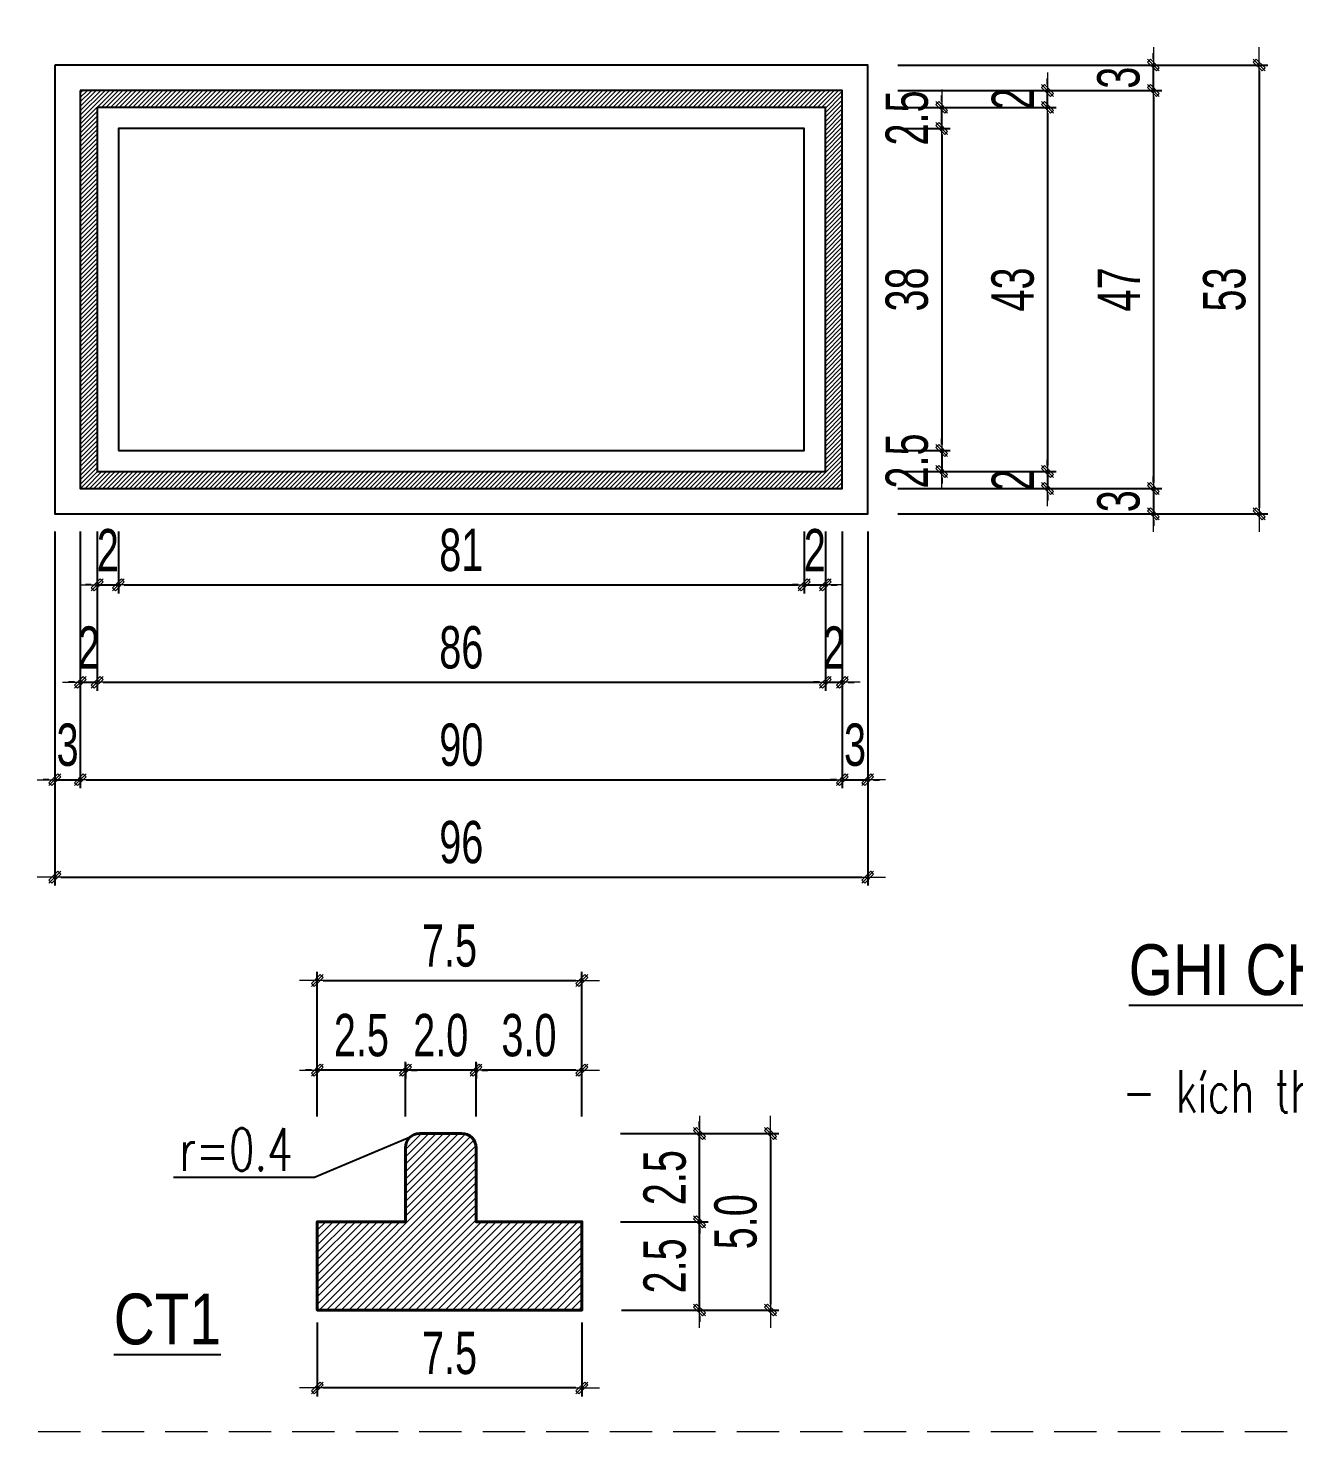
# Model space of a CAD drawing. Header units: inches. Extents: x -676 to 53517, y -16349 to 46516.
# Drawn here: x 39070 to 40565, y 16874 to 18531 of the extents above; entities that cross this region are included whole.
import ezdxf

# ---------------------------------------------------------------- set-up
doc = ezdxf.new("R2010")
doc.units = ezdxf.units.IN
doc.header["$MEASUREMENT"] = 0
doc.linetypes.add('HIDDEN', pattern=[0.375, 0.25, -0.125])
for name, color, linetype, lineweight in [('LC Dim', 8, 'Continuous', 18), ('LC Hatch', 252, 'Continuous', 9), ('LC MANH DUT', 35, 'HIDDEN', 5), ('LC Net dam2', 6, 'Continuous', 40), ('LC Net thay', 7, 'Continuous', 25), ('LC Text1', 3, 'Continuous', 20), ('LC Text2', 7, 'Continuous', 25)]:
    doc.layers.add(name, color=color, linetype=linetype, lineweight=lineweight)
doc.styles.add('HOATBIF', font='hoatbif.shx', dxfattribs={"width": 0.7})
doc.styles.add('LC 3', font='vnsimli.shx', dxfattribs={"width": 0.75})
doc.styles.add('T2', font='', dxfattribs={"width": 0.8})
doc.styles.get('T2').set_extended_font_data('.VnArialH')
doc.dimstyles.new('1-100(1-25)', dxfattribs={"dimscale": 25, "dimtxt": 2.5, "dimasz": 0.35, "dimexe": 0.5, "dimexo": 0, "dimgap": 0.8, "dimtad": 1, "dimdec": 0, "dimzin": 0, "dimdsep": 46, "dimtxsty": 'HOATBIF', "dimblk1": 'DOT', "dimblk2": 'DOT', "dimsah": 1, "dimcen": -1, "dimdle": 1, "dimclrd": 256, "dimclre": 256, "dimclrt": 4, "dimadec": 3, "dimazin": 2, "dimtfac": 0.333333, "dimtdec": 0, "dimtix": 1, "dimtmove": 2, "dimatfit": 3, "dimldrblk": 'DOT', "dimfxl": 1, "dimtvp": 0.833333, "dimtolj": 1, "dimtzin": 0, "dimarcsym": 0})
doc.dimstyles.new('trac ngang dien hinh', dxfattribs={"dimscale": 0.25, "dimtxt": 2.5, "dimasz": 0.35, "dimexe": 0.5, "dimexo": 0, "dimgap": 0.8, "dimtad": 1, "dimdec": 0, "dimlfac": 100, "dimzin": 0, "dimdsep": 46, "dimtxsty": 'HOATBIF', "dimblk1": 'DOT', "dimblk2": 'DOT', "dimsah": 1, "dimcen": -1, "dimdle": 1, "dimclrd": 256, "dimclre": 256, "dimclrt": 4, "dimadec": 3, "dimazin": 2, "dimtfac": 0.333333, "dimtdec": 0, "dimtix": 1, "dimtmove": 2, "dimatfit": 3, "dimldrblk": 'DOT', "dimfxl": 1, "dimtvp": 0.833333, "dimtolj": 1, "dimtzin": 0, "dimarcsym": 0})

# ---------------------------------------------------------------- blocks, each defined once
blk = doc.blocks.new('DOT')
at = {"layer": 'LC Dim'}
blk.add_line((-3, 0), (3, 0), dxfattribs=at)
at = {"layer": 'LC Dim', "color": 4}
blk.add_line((-1, -1), (1, 1), dxfattribs=at)
blk.add_lwpolyline([(0.5, 1), (-1, -0.5), (-0.5, -1), (1, 0.5)], close=True, dxfattribs=at)
blk = doc.blocks.new('*D339')
at = {"layer": 'Defpoints', "color": 0, "transparency": 16777216}
for p in [(40096.6, 18412.8), (40096.6, 18032.8), (40148.6, 18032.8)]:
    blk.add_point(p, dxfattribs=at)
at = {"layer": 'LC Dim', "lineweight": -2, "transparency": 16777216}
for p, q in [((40096.6, 18412.8), (40158.6, 18412.8)), ((40148.6, 18405.8), (40148.6, 18039.8)), ((40096.6, 18032.8), (40158.6, 18032.8))]:
    blk.add_line(p, q, dxfattribs=at)
at = {"layer": 'LC Dim', "lineweight": -2, "transparency": 16777216, "xscale": 7, "yscale": 7, "zscale": 7}
for p, rotation in [((40148.6, 18412.8), 90), ((40148.6, 18032.8), 270)]:
    blk.add_blockref('DOT', p, dxfattribs=dict(at, rotation=rotation))
at = {"layer": 'LC Dim', "color": 4, "transparency": 16777216, "insert": (40107.6, 18222.8), "char_height": 50, "attachment_point": 5, "rotation": 90, "style": 'HOATBIF'}
blk.add_mtext('\\A1;38', dxfattribs=at)
blk = doc.blocks.new('_Dot')
at = {"color": 0, "linetype": 'ByBlock', "lineweight": -2}
blk.add_line((-0.5, 0), (-1, 0), dxfattribs=at)
at = {"color": 0, "linetype": 'ByBlock', "const_width": 0.5}
blk.add_lwpolyline([(-0.25, 0, 1), (0.25, 0, 1)], format="xyb", close=True, dxfattribs=at)
blk = doc.blocks.new('*D340')
at = {"layer": 'Defpoints', "color": 0, "transparency": 16777216}
for p in [(40096.6, 18437.8), (40096.6, 18007.8), (40273.6, 18007.8)]:
    blk.add_point(p, dxfattribs=at)
at = {"layer": 'LC Dim', "lineweight": -2, "transparency": 16777216}
for p, q in [((40096.6, 18437.8), (40283.6, 18437.8)), ((40273.6, 18430.8), (40273.6, 18014.8)), ((40096.6, 18007.8), (40283.6, 18007.8))]:
    blk.add_line(p, q, dxfattribs=at)
at = {"layer": 'LC Dim', "lineweight": -2, "transparency": 16777216, "xscale": 7, "yscale": 7, "zscale": 7}
for p, rotation in [((40273.6, 18437.8), 90), ((40273.6, 18007.8), 270)]:
    blk.add_blockref('DOT', p, dxfattribs=dict(at, rotation=rotation))
at = {"layer": 'LC Dim', "color": 4, "transparency": 16777216, "insert": (40232.6, 18222.8), "char_height": 50, "attachment_point": 5, "rotation": 90, "style": 'HOATBIF'}
blk.add_mtext('\\A1;43', dxfattribs=at)
blk = doc.blocks.new('*D341')
at = {"layer": 'Defpoints', "color": 0, "transparency": 16777216}
for p in [(40096.6, 18457.8), (40096.6, 17987.8), (40398.6, 17987.8)]:
    blk.add_point(p, dxfattribs=at)
at = {"layer": 'LC Dim', "lineweight": -2, "transparency": 16777216}
for p, q in [((40096.6, 18457.8), (40408.6, 18457.8)), ((40398.6, 18450.8), (40398.6, 17994.8)), ((40096.6, 17987.8), (40408.6, 17987.8))]:
    blk.add_line(p, q, dxfattribs=at)
at = {"layer": 'LC Dim', "lineweight": -2, "transparency": 16777216, "xscale": 7, "yscale": 7, "zscale": 7}
for p, rotation in [((40398.6, 18457.8), 90), ((40398.6, 17987.8), 270)]:
    blk.add_blockref('DOT', p, dxfattribs=dict(at, rotation=rotation))
at = {"layer": 'LC Dim', "color": 4, "transparency": 16777216, "insert": (40357.6, 18222.8), "char_height": 50, "attachment_point": 5, "rotation": 90, "style": 'HOATBIF'}
blk.add_mtext('\\A1;47', dxfattribs=at)
blk = doc.blocks.new('*D342')
at = {"layer": 'Defpoints', "color": 0, "transparency": 16777216}
for p in [(40096.6, 18487.8), (40096.6, 17957.8), (40523.6, 17957.8)]:
    blk.add_point(p, dxfattribs=at)
at = {"layer": 'LC Dim', "lineweight": -2, "transparency": 16777216}
for p, q in [((40096.6, 18487.8), (40533.6, 18487.8)), ((40523.6, 18480.8), (40523.6, 17964.8)), ((40096.6, 17957.8), (40533.6, 17957.8))]:
    blk.add_line(p, q, dxfattribs=at)
at = {"layer": 'LC Dim', "lineweight": -2, "transparency": 16777216, "xscale": 7, "yscale": 7, "zscale": 7}
for p, rotation in [((40523.6, 18487.8), 90), ((40523.6, 17957.8), 270)]:
    blk.add_blockref('DOT', p, dxfattribs=dict(at, rotation=rotation))
at = {"layer": 'LC Dim', "color": 4, "transparency": 16777216, "insert": (40482.6, 18222.8), "char_height": 50, "attachment_point": 5, "rotation": 90, "style": 'HOATBIF'}
blk.add_mtext('\\A1;53', dxfattribs=at)
blk = doc.blocks.new('*D343')
at = {"layer": 'Defpoints', "color": 0, "transparency": 16777216}
for p in [(40096.6, 18032.8), (40096.6, 18007.8), (40148.6, 18007.8)]:
    blk.add_point(p, dxfattribs=at)
at = {"layer": 'LC Dim', "lineweight": -2, "transparency": 16777216}
for p, q in [((40148.6, 18039.8), (40148.6, 18046.8)), ((40096.6, 18032.8), (40158.6, 18032.8)), ((40148.6, 18032.8), (40148.6, 18007.8)), ((40096.6, 18007.8), (40158.6, 18007.8)), ((40148.6, 18000.8), (40148.6, 17993.8))]:
    blk.add_line(p, q, dxfattribs=at)
at = {"layer": 'LC Dim', "lineweight": -2, "transparency": 16777216, "xscale": 7, "yscale": 7, "zscale": 7}
for p, rotation in [((40148.6, 18032.8), 270), ((40148.6, 18007.8), 90)]:
    blk.add_blockref('DOT', p, dxfattribs=dict(at, rotation=rotation))
at = {"layer": 'LC Dim', "color": 4, "transparency": 16777216, "insert": (40107.6, 18020.3), "char_height": 50, "attachment_point": 5, "rotation": 90, "style": 'HOATBIF'}
blk.add_mtext('\\A1;2.5', dxfattribs=at)
blk = doc.blocks.new('*D344')
at = {"layer": 'Defpoints', "color": 0, "transparency": 16777216}
for p in [(40096.6, 18437.8), (40148.6, 18437.8), (40096.6, 18412.8)]:
    blk.add_point(p, dxfattribs=at)
at = {"layer": 'LC Dim', "lineweight": -2, "transparency": 16777216}
for p, q in [((40148.6, 18444.8), (40148.6, 18451.8)), ((40096.6, 18437.8), (40158.6, 18437.8)), ((40148.6, 18412.8), (40148.6, 18437.8)), ((40096.6, 18412.8), (40158.6, 18412.8)), ((40148.6, 18405.8), (40148.6, 18398.8))]:
    blk.add_line(p, q, dxfattribs=at)
at = {"layer": 'LC Dim', "lineweight": -2, "transparency": 16777216, "xscale": 7, "yscale": 7, "zscale": 7}
for p, rotation in [((40148.6, 18437.8), 270), ((40148.6, 18412.8), 90)]:
    blk.add_blockref('DOT', p, dxfattribs=dict(at, rotation=rotation))
at = {"layer": 'LC Dim', "color": 4, "transparency": 16777216, "insert": (40107.6, 18425.3), "char_height": 50, "attachment_point": 5, "rotation": 90, "style": 'HOATBIF'}
blk.add_mtext('\\A1;2.5', dxfattribs=at)
blk = doc.blocks.new('*D345')
at = {"layer": 'Defpoints', "color": 0, "transparency": 16777216}
for p in [(40096.6, 18007.8), (40096.6, 17987.8), (40273.6, 17987.8)]:
    blk.add_point(p, dxfattribs=at)
at = {"layer": 'LC Dim', "lineweight": -2, "transparency": 16777216}
for p, q in [((40273.6, 18014.8), (40273.6, 18021.8)), ((40096.6, 18007.8), (40283.6, 18007.8)), ((40273.6, 18007.8), (40273.6, 17987.8)), ((40096.6, 17987.8), (40283.6, 17987.8)), ((40273.6, 17980.8), (40273.6, 17973.8))]:
    blk.add_line(p, q, dxfattribs=at)
at = {"layer": 'LC Dim', "lineweight": -2, "transparency": 16777216, "xscale": 7, "yscale": 7, "zscale": 7}
for p, rotation in [((40273.6, 18007.8), 270), ((40273.6, 17987.8), 90)]:
    blk.add_blockref('DOT', p, dxfattribs=dict(at, rotation=rotation))
at = {"layer": 'LC Dim', "color": 4, "transparency": 16777216, "insert": (40232.6, 17997.8), "char_height": 50, "attachment_point": 5, "rotation": 90, "style": 'HOATBIF'}
blk.add_mtext('\\A1;2', dxfattribs=at)
blk = doc.blocks.new('*D346')
at = {"layer": 'Defpoints', "color": 0, "transparency": 16777216}
for p in [(40096.6, 18457.8), (40273.6, 18457.8), (40096.6, 18437.8)]:
    blk.add_point(p, dxfattribs=at)
at = {"layer": 'LC Dim', "lineweight": -2, "transparency": 16777216}
for p, q in [((40273.6, 18464.8), (40273.6, 18471.8)), ((40096.6, 18457.8), (40283.6, 18457.8)), ((40273.6, 18437.8), (40273.6, 18457.8)), ((40096.6, 18437.8), (40283.6, 18437.8)), ((40273.6, 18430.8), (40273.6, 18423.8))]:
    blk.add_line(p, q, dxfattribs=at)
at = {"layer": 'LC Dim', "lineweight": -2, "transparency": 16777216, "xscale": 7, "yscale": 7, "zscale": 7}
for p, rotation in [((40273.6, 18457.8), 270), ((40273.6, 18437.8), 90)]:
    blk.add_blockref('DOT', p, dxfattribs=dict(at, rotation=rotation))
at = {"layer": 'LC Dim', "color": 4, "transparency": 16777216, "insert": (40232.6, 18447.8), "char_height": 50, "attachment_point": 5, "rotation": 90, "style": 'HOATBIF'}
blk.add_mtext('\\A1;2', dxfattribs=at)
blk = doc.blocks.new('*D347')
at = {"layer": 'Defpoints', "color": 0, "transparency": 16777216}
for p in [(40096.6, 17987.8), (40096.6, 17957.8), (40398.6, 17957.8)]:
    blk.add_point(p, dxfattribs=at)
at = {"layer": 'LC Dim', "lineweight": -2, "transparency": 16777216}
for p, q in [((40398.6, 17994.8), (40398.6, 18001.8)), ((40096.6, 17987.8), (40408.6, 17987.8)), ((40398.6, 17987.8), (40398.6, 17957.8)), ((40096.6, 17957.8), (40408.6, 17957.8)), ((40398.6, 17950.8), (40398.6, 17943.8))]:
    blk.add_line(p, q, dxfattribs=at)
at = {"layer": 'LC Dim', "lineweight": -2, "transparency": 16777216, "xscale": 7, "yscale": 7, "zscale": 7}
for p, rotation in [((40398.6, 17987.8), 270), ((40398.6, 17957.8), 90)]:
    blk.add_blockref('DOT', p, dxfattribs=dict(at, rotation=rotation))
at = {"layer": 'LC Dim', "color": 4, "transparency": 16777216, "insert": (40357.6, 17972.8), "char_height": 50, "attachment_point": 5, "rotation": 90, "style": 'HOATBIF'}
blk.add_mtext('\\A1;3', dxfattribs=at)
blk = doc.blocks.new('*D348')
at = {"layer": 'Defpoints', "color": 0, "transparency": 16777216}
for p in [(40096.6, 18487.8), (40398.6, 18487.8), (40096.6, 18457.8)]:
    blk.add_point(p, dxfattribs=at)
at = {"layer": 'LC Dim', "lineweight": -2, "transparency": 16777216}
for p, q in [((40398.6, 18494.8), (40398.6, 18501.8)), ((40096.6, 18487.8), (40408.6, 18487.8)), ((40398.6, 18457.8), (40398.6, 18487.8)), ((40096.6, 18457.8), (40408.6, 18457.8)), ((40398.6, 18450.8), (40398.6, 18443.8))]:
    blk.add_line(p, q, dxfattribs=at)
at = {"layer": 'LC Dim', "lineweight": -2, "transparency": 16777216, "xscale": 7, "yscale": 7, "zscale": 7}
for p, rotation in [((40398.6, 18487.8), 270), ((40398.6, 18457.8), 90)]:
    blk.add_blockref('DOT', p, dxfattribs=dict(at, rotation=rotation))
at = {"layer": 'LC Dim', "color": 4, "transparency": 16777216, "insert": (40357.6, 18472.8), "char_height": 50, "attachment_point": 5, "rotation": 90, "style": 'HOATBIF'}
blk.add_mtext('\\A1;3', dxfattribs=at)
blk = doc.blocks.new('*D355')
at = {"layer": 'Defpoints', "color": 0, "transparency": 16777216}
for p in [(39986.2, 17937), (40011.2, 17937), (40011.2, 17874)]:
    blk.add_point(p, dxfattribs=at)
at = {"layer": 'LC Dim', "lineweight": -2, "transparency": 16777216}
for p, q in [((39986.2, 17937), (39986.2, 17864)), ((40011.2, 17937), (40011.2, 17864)), ((39979.2, 17874), (39972.2, 17874)), ((39986.2, 17874), (40011.2, 17874)), ((40018.2, 17874), (40025.2, 17874))]:
    blk.add_line(p, q, dxfattribs=at)
at = {"layer": 'LC Dim', "lineweight": -2, "transparency": 16777216, "xscale": 7, "yscale": 7, "zscale": 7}
blk.add_blockref('DOT', (39986.2, 17874), dxfattribs=at)
at = {"layer": 'LC Dim', "lineweight": -2, "transparency": 16777216, "xscale": 7, "yscale": 7, "zscale": 7, "rotation": 180}
blk.add_blockref('DOT', (40011.2, 17874), dxfattribs=at)
at = {"layer": 'LC Dim', "color": 4, "transparency": 16777216, "insert": (39998.7, 17915), "char_height": 50, "attachment_point": 5, "style": 'HOATBIF'}
blk.add_mtext('\\A1;2', dxfattribs=at)
blk = doc.blocks.new('*D356')
at = {"layer": 'Defpoints', "color": 0, "transparency": 16777216}
for p in [(39151.2, 17937), (39176.2, 17937), (39176.2, 17874)]:
    blk.add_point(p, dxfattribs=at)
at = {"layer": 'LC Dim', "lineweight": -2, "transparency": 16777216}
for p, q in [((39151.2, 17937), (39151.2, 17864)), ((39176.2, 17937), (39176.2, 17864)), ((39144.2, 17874), (39137.2, 17874)), ((39151.2, 17874), (39176.2, 17874)), ((39183.2, 17874), (39190.2, 17874))]:
    blk.add_line(p, q, dxfattribs=at)
at = {"layer": 'LC Dim', "lineweight": -2, "transparency": 16777216, "xscale": 7, "yscale": 7, "zscale": 7}
blk.add_blockref('DOT', (39151.2, 17874), dxfattribs=at)
at = {"layer": 'LC Dim', "lineweight": -2, "transparency": 16777216, "xscale": 7, "yscale": 7, "zscale": 7, "rotation": 180}
blk.add_blockref('DOT', (39176.2, 17874), dxfattribs=at)
at = {"layer": 'LC Dim', "color": 4, "transparency": 16777216, "insert": (39163.7, 17915), "char_height": 50, "attachment_point": 5, "style": 'HOATBIF'}
blk.add_mtext('\\A1;2', dxfattribs=at)
blk = doc.blocks.new('*D357')
at = {"layer": 'Defpoints', "color": 0, "transparency": 16777216}
for p in [(39176.2, 17937), (39986.2, 17937), (39986.2, 17874)]:
    blk.add_point(p, dxfattribs=at)
at = {"layer": 'LC Dim', "lineweight": -2, "transparency": 16777216}
for p, q in [((39176.2, 17937), (39176.2, 17864)), ((39986.2, 17937), (39986.2, 17864)), ((39183.2, 17874), (39979.2, 17874))]:
    blk.add_line(p, q, dxfattribs=at)
at = {"layer": 'LC Dim', "lineweight": -2, "transparency": 16777216, "xscale": 7, "yscale": 7, "zscale": 7, "rotation": 180}
blk.add_blockref('DOT', (39176.2, 17874), dxfattribs=at)
at = {"layer": 'LC Dim', "lineweight": -2, "transparency": 16777216, "xscale": 7, "yscale": 7, "zscale": 7}
blk.add_blockref('DOT', (39986.2, 17874), dxfattribs=at)
at = {"layer": 'LC Dim', "color": 4, "transparency": 16777216, "insert": (39581.2, 17915), "char_height": 50, "attachment_point": 5, "style": 'HOATBIF'}
blk.add_mtext('\\A1;81', dxfattribs=at)
blk = doc.blocks.new('*D358')
at = {"layer": 'Defpoints', "color": 0, "transparency": 16777216}
for p in [(39131.2, 17937), (39151.2, 17937), (39151.2, 17759)]:
    blk.add_point(p, dxfattribs=at)
at = {"layer": 'LC Dim', "lineweight": -2, "transparency": 16777216}
for p, q in [((39131.2, 17937), (39131.2, 17749)), ((39151.2, 17937), (39151.2, 17749)), ((39124.2, 17759), (39117.2, 17759)), ((39131.2, 17759), (39151.2, 17759)), ((39158.2, 17759), (39165.2, 17759))]:
    blk.add_line(p, q, dxfattribs=at)
at = {"layer": 'LC Dim', "lineweight": -2, "transparency": 16777216, "xscale": 7, "yscale": 7, "zscale": 7}
blk.add_blockref('DOT', (39131.2, 17759), dxfattribs=at)
at = {"layer": 'LC Dim', "lineweight": -2, "transparency": 16777216, "xscale": 7, "yscale": 7, "zscale": 7, "rotation": 180}
blk.add_blockref('DOT', (39151.2, 17759), dxfattribs=at)
at = {"layer": 'LC Dim', "color": 4, "transparency": 16777216, "insert": (39141.2, 17800), "char_height": 50, "attachment_point": 5, "style": 'HOATBIF'}
blk.add_mtext('\\A1;2', dxfattribs=at)
blk = doc.blocks.new('*D359')
at = {"layer": 'Defpoints', "color": 0, "transparency": 16777216}
for p in [(39101.2, 17937), (40061.2, 17937), (40061.2, 17529)]:
    blk.add_point(p, dxfattribs=at)
at = {"layer": 'LC Dim', "lineweight": -2, "transparency": 16777216}
for p, q in [((39101.2, 17937), (39101.2, 17519)), ((40061.2, 17937), (40061.2, 17519)), ((39108.2, 17529), (40054.2, 17529))]:
    blk.add_line(p, q, dxfattribs=at)
at = {"layer": 'LC Dim', "lineweight": -2, "transparency": 16777216, "xscale": 7, "yscale": 7, "zscale": 7, "rotation": 180}
blk.add_blockref('DOT', (39101.2, 17529), dxfattribs=at)
at = {"layer": 'LC Dim', "lineweight": -2, "transparency": 16777216, "xscale": 7, "yscale": 7, "zscale": 7}
blk.add_blockref('DOT', (40061.2, 17529), dxfattribs=at)
at = {"layer": 'LC Dim', "color": 4, "transparency": 16777216, "insert": (39581.2, 17570), "char_height": 50, "attachment_point": 5, "style": 'HOATBIF'}
blk.add_mtext('\\A1;96', dxfattribs=at)
blk = doc.blocks.new('*D360')
at = {"layer": 'Defpoints', "color": 0, "transparency": 16777216}
for p in [(39151.2, 17937), (40011.2, 17937), (40011.2, 17759)]:
    blk.add_point(p, dxfattribs=at)
at = {"layer": 'LC Dim', "lineweight": -2, "transparency": 16777216}
for p, q in [((39151.2, 17937), (39151.2, 17749)), ((40011.2, 17937), (40011.2, 17749)), ((39158.2, 17759), (40004.2, 17759))]:
    blk.add_line(p, q, dxfattribs=at)
at = {"layer": 'LC Dim', "lineweight": -2, "transparency": 16777216, "xscale": 7, "yscale": 7, "zscale": 7, "rotation": 180}
blk.add_blockref('DOT', (39151.2, 17759), dxfattribs=at)
at = {"layer": 'LC Dim', "lineweight": -2, "transparency": 16777216, "xscale": 7, "yscale": 7, "zscale": 7}
blk.add_blockref('DOT', (40011.2, 17759), dxfattribs=at)
at = {"layer": 'LC Dim', "color": 4, "transparency": 16777216, "insert": (39581.2, 17800), "char_height": 50, "attachment_point": 5, "style": 'HOATBIF'}
blk.add_mtext('\\A1;86', dxfattribs=at)
blk = doc.blocks.new('*D361')
at = {"layer": 'Defpoints', "color": 0, "transparency": 16777216}
for p in [(40011.2, 17937), (40031.2, 17937), (40031.2, 17759)]:
    blk.add_point(p, dxfattribs=at)
at = {"layer": 'LC Dim', "lineweight": -2, "transparency": 16777216}
for p, q in [((40011.2, 17937), (40011.2, 17749)), ((40031.2, 17937), (40031.2, 17749)), ((40004.2, 17759), (39997.2, 17759)), ((40011.2, 17759), (40031.2, 17759)), ((40038.2, 17759), (40045.2, 17759))]:
    blk.add_line(p, q, dxfattribs=at)
at = {"layer": 'LC Dim', "lineweight": -2, "transparency": 16777216, "xscale": 7, "yscale": 7, "zscale": 7}
blk.add_blockref('DOT', (40011.2, 17759), dxfattribs=at)
at = {"layer": 'LC Dim', "lineweight": -2, "transparency": 16777216, "xscale": 7, "yscale": 7, "zscale": 7, "rotation": 180}
blk.add_blockref('DOT', (40031.2, 17759), dxfattribs=at)
at = {"layer": 'LC Dim', "color": 4, "transparency": 16777216, "insert": (40021.2, 17800), "char_height": 50, "attachment_point": 5, "style": 'HOATBIF'}
blk.add_mtext('\\A1;2', dxfattribs=at)
blk = doc.blocks.new('*D362')
at = {"layer": 'Defpoints', "color": 0, "transparency": 16777216}
for p in [(39101.2, 17937), (39131.2, 17937), (39131.2, 17644)]:
    blk.add_point(p, dxfattribs=at)
at = {"layer": 'LC Dim', "lineweight": -2, "transparency": 16777216}
for p, q in [((39101.2, 17937), (39101.2, 17634)), ((39131.2, 17937), (39131.2, 17634)), ((39094.2, 17644), (39087.2, 17644)), ((39101.2, 17644), (39131.2, 17644)), ((39138.2, 17644), (39145.2, 17644))]:
    blk.add_line(p, q, dxfattribs=at)
at = {"layer": 'LC Dim', "lineweight": -2, "transparency": 16777216, "xscale": 7, "yscale": 7, "zscale": 7}
blk.add_blockref('DOT', (39101.2, 17644), dxfattribs=at)
at = {"layer": 'LC Dim', "lineweight": -2, "transparency": 16777216, "xscale": 7, "yscale": 7, "zscale": 7, "rotation": 180}
blk.add_blockref('DOT', (39131.2, 17644), dxfattribs=at)
at = {"layer": 'LC Dim', "color": 4, "transparency": 16777216, "insert": (39116.2, 17685), "char_height": 50, "attachment_point": 5, "style": 'HOATBIF'}
blk.add_mtext('\\A1;3', dxfattribs=at)
blk = doc.blocks.new('*D363')
at = {"layer": 'Defpoints', "color": 0, "transparency": 16777216}
for p in [(39131.2, 17937), (40031.2, 17937), (40031.2, 17644)]:
    blk.add_point(p, dxfattribs=at)
at = {"layer": 'LC Dim', "lineweight": -2, "transparency": 16777216}
for p, q in [((39131.2, 17937), (39131.2, 17634)), ((40031.2, 17937), (40031.2, 17634)), ((39138.2, 17644), (40024.2, 17644))]:
    blk.add_line(p, q, dxfattribs=at)
at = {"layer": 'LC Dim', "lineweight": -2, "transparency": 16777216, "xscale": 7, "yscale": 7, "zscale": 7, "rotation": 180}
blk.add_blockref('DOT', (39131.2, 17644), dxfattribs=at)
at = {"layer": 'LC Dim', "lineweight": -2, "transparency": 16777216, "xscale": 7, "yscale": 7, "zscale": 7}
blk.add_blockref('DOT', (40031.2, 17644), dxfattribs=at)
at = {"layer": 'LC Dim', "color": 4, "transparency": 16777216, "insert": (39581.2, 17685), "char_height": 50, "attachment_point": 5, "style": 'HOATBIF'}
blk.add_mtext('\\A1;90', dxfattribs=at)
blk = doc.blocks.new('*D364')
at = {"layer": 'Defpoints', "color": 0, "transparency": 16777216}
for p in [(40031.2, 17937), (40061.2, 17937), (40061.2, 17644)]:
    blk.add_point(p, dxfattribs=at)
at = {"layer": 'LC Dim', "lineweight": -2, "transparency": 16777216}
for p, q in [((40031.2, 17937), (40031.2, 17634)), ((40061.2, 17937), (40061.2, 17634)), ((40024.2, 17644), (40017.2, 17644)), ((40031.2, 17644), (40061.2, 17644)), ((40068.2, 17644), (40075.2, 17644))]:
    blk.add_line(p, q, dxfattribs=at)
at = {"layer": 'LC Dim', "lineweight": -2, "transparency": 16777216, "xscale": 7, "yscale": 7, "zscale": 7}
blk.add_blockref('DOT', (40031.2, 17644), dxfattribs=at)
at = {"layer": 'LC Dim', "lineweight": -2, "transparency": 16777216, "xscale": 7, "yscale": 7, "zscale": 7, "rotation": 180}
blk.add_blockref('DOT', (40061.2, 17644), dxfattribs=at)
at = {"layer": 'LC Dim', "color": 4, "transparency": 16777216, "insert": (40046.2, 17685), "char_height": 50, "attachment_point": 5, "style": 'HOATBIF'}
blk.add_mtext('\\A1;3', dxfattribs=at)
blk = doc.blocks.new('*D368')
at = {"layer": 'Defpoints', "color": 0, "transparency": 16777216}
for p in [(39411.1, 17003.1), (39723.6, 17003.1), (39411.1, 16925.9)]:
    blk.add_point(p, dxfattribs=at)
at = {"layer": 'LC Dim', "lineweight": -2, "transparency": 16777216}
for p, q in [((39411.1, 17003.1), (39411.1, 16915.9)), ((39723.6, 17003.1), (39723.6, 16915.9)), ((39716.6, 16925.9), (39418.1, 16925.9))]:
    blk.add_line(p, q, dxfattribs=at)
at = {"layer": 'LC Dim', "lineweight": -2, "transparency": 16777216, "xscale": 7, "yscale": 7, "zscale": 7, "rotation": 180}
blk.add_blockref('DOT', (39411.1, 16925.9), dxfattribs=at)
at = {"layer": 'LC Dim', "lineweight": -2, "transparency": 16777216, "xscale": 7, "yscale": 7, "zscale": 7}
blk.add_blockref('DOT', (39723.6, 16925.9), dxfattribs=at)
at = {"layer": 'LC Dim', "color": 4, "transparency": 16777216, "insert": (39567.3, 16966.9), "char_height": 50, "attachment_point": 5, "style": 'HOATBIF'}
blk.add_mtext('\\A1;7.5', dxfattribs=at)
blk = doc.blocks.new('*D369')
at = {"layer": 'Defpoints', "color": 0, "transparency": 16777216}
for p in [(39598.6, 17301.1), (39598.6, 17246.4), (39723.6, 17246.4)]:
    blk.add_point(p, dxfattribs=at)
at = {"layer": 'LC Dim', "lineweight": -2, "transparency": 16777216}
for p, q in [((39598.6, 17246.4), (39598.6, 17311.1)), ((39723.6, 17246.4), (39723.6, 17311.1)), ((39716.6, 17301.1), (39605.6, 17301.1))]:
    blk.add_line(p, q, dxfattribs=at)
at = {"layer": 'LC Dim', "lineweight": -2, "transparency": 16777216, "xscale": 7, "yscale": 7, "zscale": 7, "rotation": 180}
blk.add_blockref('DOT', (39598.6, 17301.1), dxfattribs=at)
at = {"layer": 'LC Dim', "lineweight": -2, "transparency": 16777216, "xscale": 7, "yscale": 7, "zscale": 7}
blk.add_blockref('DOT', (39723.6, 17301.1), dxfattribs=at)
at = {"layer": 'LC Dim', "color": 4, "transparency": 16777216, "insert": (39661.1, 17342.1), "char_height": 50, "attachment_point": 5, "style": 'HOATBIF'}
blk.add_mtext('\\A1;3.0', dxfattribs=at)
blk = doc.blocks.new('*D370')
at = {"layer": 'Defpoints', "color": 0, "transparency": 16777216}
for p in [(39515.2, 17309.3), (39598.6, 17309.3), (39515.2, 17301.1)]:
    blk.add_point(p, dxfattribs=at)
at = {"layer": 'LC Dim', "lineweight": -2, "transparency": 16777216}
for p, q in [((39515.2, 17309.3), (39515.2, 17291.1)), ((39598.6, 17309.3), (39598.6, 17291.1)), ((39508.2, 17301.1), (39501.2, 17301.1)), ((39598.6, 17301.1), (39515.2, 17301.1)), ((39605.6, 17301.1), (39612.6, 17301.1))]:
    blk.add_line(p, q, dxfattribs=at)
at = {"layer": 'LC Dim', "lineweight": -2, "transparency": 16777216, "xscale": 7, "yscale": 7, "zscale": 7}
blk.add_blockref('DOT', (39515.2, 17301.1), dxfattribs=at)
at = {"layer": 'LC Dim', "lineweight": -2, "transparency": 16777216, "xscale": 7, "yscale": 7, "zscale": 7, "rotation": 180}
blk.add_blockref('DOT', (39598.6, 17301.1), dxfattribs=at)
at = {"layer": 'LC Dim', "color": 4, "transparency": 16777216, "insert": (39556.9, 17342.1), "char_height": 50, "attachment_point": 5, "style": 'HOATBIF'}
blk.add_mtext('\\A1;2.0', dxfattribs=at)
blk = doc.blocks.new('*D371')
at = {"layer": 'Defpoints', "color": 0, "transparency": 16777216}
for p in [(39411.1, 17301.1), (39411.1, 17246.4), (39515.2, 17246.4)]:
    blk.add_point(p, dxfattribs=at)
at = {"layer": 'LC Dim', "lineweight": -2, "transparency": 16777216}
for p, q in [((39411.1, 17246.4), (39411.1, 17311.1)), ((39515.2, 17246.4), (39515.2, 17311.1)), ((39404.1, 17301.1), (39397.1, 17301.1)), ((39515.2, 17301.1), (39411.1, 17301.1)), ((39522.2, 17301.1), (39529.2, 17301.1))]:
    blk.add_line(p, q, dxfattribs=at)
at = {"layer": 'LC Dim', "lineweight": -2, "transparency": 16777216, "xscale": 7, "yscale": 7, "zscale": 7}
blk.add_blockref('DOT', (39411.1, 17301.1), dxfattribs=at)
at = {"layer": 'LC Dim', "lineweight": -2, "transparency": 16777216, "xscale": 7, "yscale": 7, "zscale": 7, "rotation": 180}
blk.add_blockref('DOT', (39515.2, 17301.1), dxfattribs=at)
at = {"layer": 'LC Dim', "color": 4, "transparency": 16777216, "insert": (39463.2, 17342.1), "char_height": 50, "attachment_point": 5, "style": 'HOATBIF'}
blk.add_mtext('\\A1;2.5', dxfattribs=at)
blk = doc.blocks.new('*D372')
at = {"layer": 'Defpoints', "color": 0, "transparency": 16777216}
for p in [(39769.1, 17226.3), (39862.6, 17226.3), (39769.1, 17122.1)]:
    blk.add_point(p, dxfattribs=at)
at = {"layer": 'LC Dim', "lineweight": -2, "transparency": 16777216}
for p, q in [((39862.6, 17233.3), (39862.6, 17240.3)), ((39769.1, 17226.3), (39872.6, 17226.3)), ((39862.6, 17122.1), (39862.6, 17226.3)), ((39769.1, 17122.1), (39872.6, 17122.1)), ((39862.6, 17115.1), (39862.6, 17108.1))]:
    blk.add_line(p, q, dxfattribs=at)
at = {"layer": 'LC Dim', "lineweight": -2, "transparency": 16777216, "xscale": 7, "yscale": 7, "zscale": 7}
for p, rotation in [((39862.6, 17226.3), 270), ((39862.6, 17122.1), 90)]:
    blk.add_blockref('DOT', p, dxfattribs=dict(at, rotation=rotation))
at = {"layer": 'LC Dim', "color": 4, "transparency": 16777216, "insert": (39821.6, 17174.2), "char_height": 50, "attachment_point": 5, "rotation": 90, "style": 'HOATBIF'}
blk.add_mtext('\\A1;2.5', dxfattribs=at)
blk = doc.blocks.new('*D373')
at = {"layer": 'Defpoints', "color": 0, "transparency": 16777216}
for p in [(39770.5, 17122.1), (39862.6, 17122.1), (39770.5, 17017.9)]:
    blk.add_point(p, dxfattribs=at)
at = {"layer": 'LC Dim', "lineweight": -2, "transparency": 16777216}
for p, q in [((39770.5, 17122.1), (39872.6, 17122.1)), ((39862.6, 17129.1), (39862.6, 17136.1)), ((39862.6, 17017.9), (39862.6, 17122.1)), ((39770.5, 17017.9), (39872.6, 17017.9)), ((39862.6, 17010.9), (39862.6, 17003.9))]:
    blk.add_line(p, q, dxfattribs=at)
at = {"layer": 'LC Dim', "lineweight": -2, "transparency": 16777216, "xscale": 7, "yscale": 7, "zscale": 7}
for p, rotation in [((39862.6, 17122.1), 270), ((39862.6, 17017.9), 90)]:
    blk.add_blockref('DOT', p, dxfattribs=dict(at, rotation=rotation))
at = {"layer": 'LC Dim', "color": 4, "transparency": 16777216, "insert": (39821.6, 17070), "char_height": 50, "attachment_point": 5, "rotation": 90, "style": 'HOATBIF'}
blk.add_mtext('\\A1;2.5', dxfattribs=at)
blk = doc.blocks.new('*D374')
at = {"layer": 'Defpoints', "color": 0, "transparency": 16777216}
for p in [(39769.1, 17226.3), (39770.5, 17017.9), (39946.3, 17017.9)]:
    blk.add_point(p, dxfattribs=at)
at = {"layer": 'LC Dim', "lineweight": -2, "transparency": 16777216}
for p, q in [((39769.1, 17226.3), (39956.3, 17226.3)), ((39946.3, 17219.3), (39946.3, 17024.9)), ((39770.5, 17017.9), (39956.3, 17017.9))]:
    blk.add_line(p, q, dxfattribs=at)
at = {"layer": 'LC Dim', "lineweight": -2, "transparency": 16777216, "xscale": 7, "yscale": 7, "zscale": 7}
for p, rotation in [((39946.3, 17226.3), 90), ((39946.3, 17017.9), 270)]:
    blk.add_blockref('DOT', p, dxfattribs=dict(at, rotation=rotation))
at = {"layer": 'LC Dim', "color": 4, "transparency": 16777216, "insert": (39905.3, 17122.1), "char_height": 50, "attachment_point": 5, "rotation": 90, "style": 'HOATBIF'}
blk.add_mtext('\\A1;5.0', dxfattribs=at)
blk = doc.blocks.new('*D375')
at = {"layer": 'Defpoints', "color": 0, "transparency": 16777216}
for p in [(39723.6, 17407), (39411.1, 17246.4), (39723.6, 17246.4)]:
    blk.add_point(p, dxfattribs=at)
at = {"layer": 'LC Dim', "lineweight": -2, "transparency": 16777216}
for p, q in [((39411.1, 17246.4), (39411.1, 17417)), ((39418.1, 17407), (39716.6, 17407)), ((39723.6, 17246.4), (39723.6, 17417))]:
    blk.add_line(p, q, dxfattribs=at)
at = {"layer": 'LC Dim', "lineweight": -2, "transparency": 16777216, "xscale": 7, "yscale": 7, "zscale": 7, "rotation": 180}
blk.add_blockref('DOT', (39411.1, 17407), dxfattribs=at)
at = {"layer": 'LC Dim', "lineweight": -2, "transparency": 16777216, "xscale": 7, "yscale": 7, "zscale": 7}
blk.add_blockref('DOT', (39723.6, 17407), dxfattribs=at)
at = {"layer": 'LC Dim', "color": 4, "transparency": 16777216, "insert": (39567.3, 17448), "char_height": 50, "attachment_point": 5, "style": 'HOATBIF'}
blk.add_mtext('\\A1;7.5', dxfattribs=at)

msp = doc.modelspace()

# ---------------------------------------------------------------- hatches: boundary and pattern name
at = {"layer": 'LC Hatch'}
h = msp.add_hatch(dxfattribs=at)
h.set_pattern_fill('ANSI31', color=256, scale=29.7, angle=180, style=0)
h.set_pattern_definition([(225, (343172.504, 92434.5555), (2.625133925, -2.625133925), [])])
h.paths.add_polyline_path([(40011.2, 18437.8), (40011.2, 18007.8), (39151.2, 18007.8), (39151.2, 18437.8)])
h.paths.add_polyline_path([(39176.2, 18032.8), (39176.2, 18412.8), (39986.2, 18412.8), (39986.2, 18032.8)])
h.paths.add_polyline_path([(40031.2, 18457.8), (39131.2, 18457.8), (39131.2, 17987.8), (40031.2, 17987.8)])
h.paths.add_polyline_path([(39176.2, 18032.8), (39176.2, 18412.8), (39986.2, 18412.8), (39986.2, 18032.8)])
h = msp.add_hatch(dxfattribs=at)
h.set_pattern_fill('ANSI31', color=256, scale=49.50005, angle=-180, style=0)
h.set_pattern_definition([(225, (-4949358.146, -19121685.703), (4.3752275838, -4.3752275838), [])])
h.paths.add_polyline_path([(39723.6, 17017.9), (39723.6, 17122.1), (39598.6, 17122.1), (39598.6, 17209.6, 0.414214), (39581.9, 17226.3), (39531.9, 17226.3, 0.414214), (39515.2, 17209.6), (39515.2, 17122.1), (39411.1, 17122.1), (39411.1, 17017.9)])

# ---------------------------------------------------------------- linework, layer by layer
at = {"layer": 'LC MANH DUT', "ltscale": 200}
msp.add_lwpolyline([(38804.7, 19308.5), (42206.5, 19308.5), (42206.5, 16874), (38804.7, 16874)], close=True, dxfattribs=at)
at = {"layer": 'LC Net dam2', "color": 6, "lineweight": 25}
for points in [[(39131.2, 18457.8), (39131.2, 17987.8), (40031.2, 17987.8), (40031.2, 18457.8)], [(39151.2, 18437.8), (39151.2, 18007.8), (40011.2, 18007.8), (40011.2, 18437.8)]]:
    msp.add_lwpolyline(points, close=True, dxfattribs=at)
at = {"layer": 'LC Net dam2', "color": 6}
msp.add_lwpolyline([(39581.9, 17226.3, -0.414214), (39598.6, 17209.6), (39598.6, 17122.1), (39723.6, 17122.1), (39723.6, 17017.9), (39411.1, 17017.9), (39411.1, 17122.1), (39515.2, 17122.1), (39515.2, 17209.6, -0.414214), (39531.9, 17226.3)], format="xyb", close=True, dxfattribs=at)
at = {"layer": 'LC Net thay'}
for points in [[(39101.2, 18487.8), (39101.2, 17957.8), (40061.2, 17957.8), (40061.2, 18487.8)], [(39176.2, 18032.8), (39986.2, 18032.8), (39986.2, 18412.8), (39176.2, 18412.8)]]:
    msp.add_lwpolyline(points, close=True, dxfattribs=at)

# ---------------------------------------------------------------- texts
at = {"layer": 'LC Text1', "color": 3, "style": 'LC 3', "width": 0.7}
for s, p in [('- kÝch th\xadíc gi¸ ®ì, tÊm l\xadíi ch¾n r¸c gang ®óc lµ cm', (40362.1, 17250.9)), ('r=0.4', (39248.4, 17182.4))]:
    msp.add_text(s, height=50, dxfattribs=at).set_placement(p)
at = {"layer": 'LC Text2', "style": 'T2', "width": 0.8}
msp.add_text('%%Ughi chó:', height=60, dxfattribs=at).set_placement((40369.5, 17389.7))
msp.add_text('%%Uct1', height=60, rotation=359.9992, dxfattribs=at).set_placement((39170.7, 16977.3))

# ---------------------------------------------------------------- dimensions: what is measured, and where the dimension line sits
at = {"layer": 'LC Dim'}
for base, p1, p2, picture, middle in [((40523.6, 17957.8), (40096.6, 18487.8), (40096.6, 17957.8), '*D342', (40482.6, 18222.8)), ((40398.6, 18487.8), (40096.6, 18457.8), (40096.6, 18487.8), '*D348', (40357.6, 18472.8)), ((40398.6, 17987.8), (40096.6, 18457.8), (40096.6, 17987.8), '*D341', (40357.6, 18222.8)), ((40273.6, 18457.8), (40096.6, 18437.8), (40096.6, 18457.8), '*D346', (40232.6, 18447.8)), ((40273.6, 18007.8), (40096.6, 18437.8), (40096.6, 18007.8), '*D340', (40232.6, 18222.8)), ((40148.6, 18032.8), (40096.6, 18412.8), (40096.6, 18032.8), '*D339', (40107.6, 18222.8)), ((40273.6, 17987.8), (40096.6, 18007.8), (40096.6, 17987.8), '*D345', (40232.6, 17997.8)), ((40398.6, 17957.8), (40096.6, 17987.8), (40096.6, 17957.8), '*D347', (40357.6, 17972.8))]:
    dim = msp.add_linear_dim(base=base, p1=p1, p2=p2, angle=90, dimstyle='1-100(1-25)', override={"dimscale": 20, "dimlfac": 0.1}, dxfattribs=at)
    dim.commit()
    dim.dimension.update_dxf_attribs({"geometry": picture, "text_midpoint": middle})
for base, p1, p2, text, override, picture, middle in [((40148.6, 18437.8), (40096.6, 18412.8), (40096.6, 18437.8), '2.5', {"dimscale": 20, "dimlfac": 0.1}, '*D344', (40107.6, 18425.3)), ((40148.6, 18007.8), (40096.6, 18032.8), (40096.6, 18007.8), '2.5', {"dimscale": 20, "dimlfac": 0.1}, '*D343', (40107.6, 18020.3)), ((39862.6, 17226.3), (39769.1, 17122.1), (39769.1, 17226.3), '2.5', {"dimscale": 20}, '*D372', (39821.6, 17174.2)), ((39946.3, 17017.9), (39769.1, 17226.3), (39770.5, 17017.9), '5.0', {"dimscale": 20}, '*D374', (39905.3, 17122.1)), ((39862.6, 17122.1), (39770.5, 17017.9), (39770.5, 17122.1), '2.5', {"dimscale": 20}, '*D373', (39821.6, 17070))]:
    dim = msp.add_linear_dim(base=base, p1=p1, p2=p2, angle=90, text=text, dimstyle='1-100(1-25)', override=override, dxfattribs=at)
    dim.commit()
    dim.dimension.update_dxf_attribs({"geometry": picture, "text_midpoint": middle})
for base, p1, p2, picture, middle in [((40061.2, 17529), (39101.2, 17937), (40061.2, 17937), '*D359', (39581.2, 17570)), ((39131.2, 17644), (39101.2, 17937), (39131.2, 17937), '*D362', (39116.2, 17685)), ((39151.2, 17759), (39131.2, 17937), (39151.2, 17937), '*D358', (39141.2, 17800)), ((40031.2, 17644), (39131.2, 17937), (40031.2, 17937), '*D363', (39581.2, 17685)), ((39176.171816, 17873.973883), (39151.17182, 17937.037583), (39176.171816, 17937.037583), '*D356', (39163.671818, 17914.973883)), ((40011.2, 17759), (39151.2, 17937), (40011.2, 17937), '*D360', (39581.2, 17800)), ((39986.2, 17874), (39176.2, 17937), (39986.2, 17937), '*D357', (39581.2, 17915)), ((40011.171696, 17873.973883), (39986.1717, 17937.037583), (40011.171696, 17937.037583), '*D355', (39998.671698, 17914.973883)), ((40031.2, 17759), (40011.2, 17937), (40031.2, 17937), '*D361', (40021.2, 17800)), ((40061.2, 17644), (40031.2, 17937), (40061.2, 17937), '*D364', (40046.2, 17685))]:
    dim = msp.add_linear_dim(base=base, p1=p1, p2=p2, dimstyle='1-100(1-25)', override={"dimscale": 20, "dimlfac": 0.1}, dxfattribs=at)
    dim.commit()
    dim.dimension.update_dxf_attribs({"geometry": picture, "text_midpoint": middle})
for base, p1, p2, text, picture, middle in [((39723.6, 17407), (39411.1, 17246.4), (39723.6, 17246.4), '7.5', '*D375', (39567.3, 17448)), ((39411.1, 17301.1), (39515.2, 17246.4), (39411.1, 17246.4), '2.5', '*D371', (39463.2, 17342.1)), ((39515.2, 17301.1), (39598.6, 17309.3), (39515.2, 17309.3), '2.0', '*D370', (39556.9, 17342.1)), ((39598.6, 17301.1), (39723.6, 17246.4), (39598.6, 17246.4), '3.0', '*D369', (39661.1, 17342.1)), ((39411.1, 16925.9), (39723.6, 17003.1), (39411.1, 17003.1), '7.5', '*D368', (39567.3, 16966.9))]:
    dim = msp.add_linear_dim(base=base, p1=p1, p2=p2, text=text, dimstyle='1-100(1-25)', override={"dimscale": 20}, dxfattribs=at)
    dim.commit()
    dim.dimension.update_dxf_attribs({"geometry": picture, "text_midpoint": middle})

# ---------------------------------------------------------------- leaders
msp.add_leader([(39520.1, 17221.4), (39407.7, 17174.2), (39241.2, 17174.2)], dimstyle='trac ngang dien hinh', override={"dimscale": 2.4, "dimlfac": 0.2}, dxfattribs=at)

doc.saveas('drawing.dxf')
